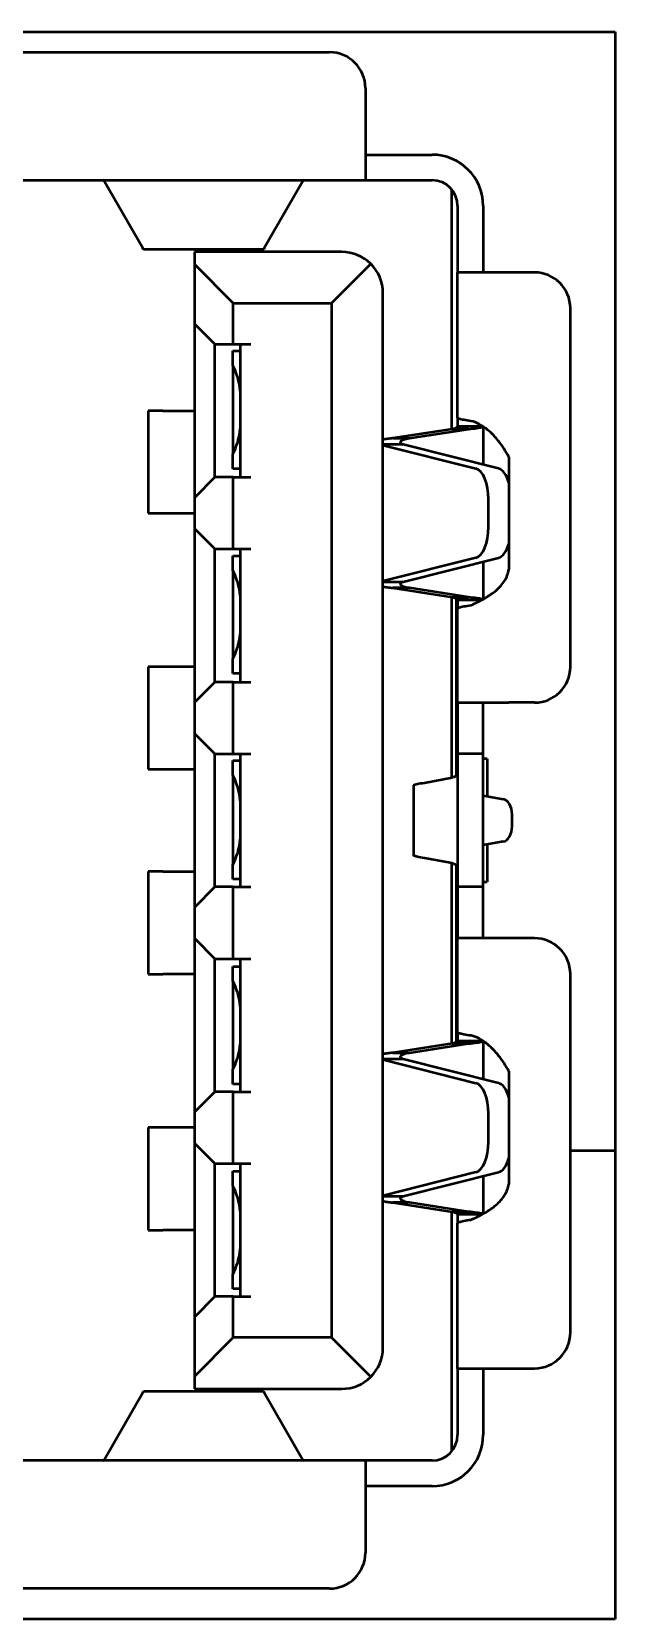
# Model space of a CAD drawing. Header units: millimetres. Extents: x 0 to 1863, y -9 to 1040.
# Drawn here: x 538.68 to 544.38, y 584.82 to 600.32 of the extents above; entities that cross this region are included whole.
import ezdxf

# ---------------------------------------------------------------- set-up
doc = ezdxf.new("R2010")
doc.units = ezdxf.units.MM
doc.header["$LTSCALE"] = 3.5
doc.layers.add('외형선(ISO)', color=7, linetype='Continuous', lineweight=50)

msp = doc.modelspace()

# ---------------------------------------------------------------- linework, layer by layer
at = {"layer": '외형선(ISO)'}
for p, q in [((527.7781, 600.3218), (544.3781, 600.3218)), ((544.3781, 600.3218), (544.3781, 584.8218)), ((530.4698, 600.1215), (541.5898, 600.1215)), ((541.9398, 599.7715), (541.9398, 599.3715)), ((541.9398, 599.3715), (541.9398, 598.8715)), ((541.9398, 599.1215), (542.5898, 599.1215)), ((537.4098, 598.8715), (541.9398, 598.8715)), ((539.7671, 598.2074), (539.3906, 598.8639)), ((541.3291, 598.8639), (540.9525, 598.2074)), ((541.9398, 598.8715), (542.5898, 598.8715)), ((542.7798, 598.784), (542.7798, 596.4411)), ((542.8398, 598.6215), (542.8398, 597.9715)), ((543.0898, 598.6215), (543.0898, 597.9715)), ((539.7754, 598.1983), (540.9443, 598.1983)), ((540.2698, 598.1715), (540.2698, 598.0515)), ((541.7098, 598.1715), (540.2698, 598.1715)), ((540.2698, 598.0515), (540.2698, 597.4715)), ((540.6498, 597.6715), (540.2698, 598.0515)), ((541.6098, 597.6715), (541.9927, 598.0544)), ((542.8398, 596.5535), (542.8398, 597.9715)), ((543.3398, 597.9715), (542.8398, 597.9715)), ((543.5898, 597.9715), (543.3398, 597.9715)), ((542.1098, 587.4715), (542.1098, 597.7715)), ((540.6498, 597.6715), (541.6098, 597.6715)), ((540.6498, 597.2715), (540.6498, 597.6715)), ((541.6098, 597.6715), (541.6098, 587.5715)), ((543.9398, 594.1215), (543.9398, 597.6215)), ((540.2698, 597.4715), (540.2698, 595.7715)), ((540.2698, 597.4715), (540.4698, 597.2715)), ((540.4698, 595.9715), (540.4698, 597.2715)), ((540.4698, 597.2715), (540.6498, 597.2715)), ((540.6498, 597.2715), (540.8198, 597.2715)), ((540.7198, 595.9715), (540.7198, 597.2715)), ((540.6448, 597.2057), (540.7198, 597.2057)), ((540.6448, 597.0637), (540.6448, 597.2057)), ((540.6448, 597.0637), (540.6448, 596.1977)), ((539.9611, 596.6215), (539.8176, 596.6215)), ((539.8176, 596.6215), (539.8176, 595.6215)), ((539.9611, 596.6215), (540.2698, 596.6215)), ((542.7862, 596.4421), (542.2081, 596.3524)), ((542.3688, 596.3524), (542.9469, 596.4421)), ((542.8666, 596.4421), (542.7862, 596.4421)), ((542.8398, 596.5535), (542.8398, 596.4706)), ((542.8398, 596.4706), (542.9648, 596.4706)), ((542.9469, 596.4421), (542.8666, 596.4421)), ((542.9648, 596.4706), (543.0846, 596.4706)), ((543.0898, 596.4672), (543.0898, 596.094)), ((542.1984, 596.2918), (542.1098, 596.2918)), ((542.1098, 596.2862), (543.0171, 596.0566)), ((542.3087, 596.2918), (542.1984, 596.2918)), ((542.2081, 596.3524), (542.2884, 596.3524)), ((542.2884, 596.3524), (542.3688, 596.3524)), ((543.2379, 596.0566), (542.3087, 596.2918)), ((540.6448, 596.0557), (540.6448, 596.1977)), ((543.3398, 596.1726), (543.3398, 595.0706)), ((540.7198, 596.0557), (540.6448, 596.0557)), ((540.4698, 595.9715), (540.2698, 595.7715)), ((540.6498, 595.9715), (540.4698, 595.9715)), ((540.6498, 595.9715), (540.8198, 595.9715)), ((540.6498, 595.2715), (540.6498, 595.9715)), ((540.2698, 595.7715), (540.2698, 595.4715)), ((543.1414, 595.4844), (543.1414, 595.7587)), ((539.8176, 595.6215), (539.9611, 595.6215)), ((539.9611, 595.6215), (540.2698, 595.6215)), ((540.2698, 595.4715), (540.2698, 593.7715)), ((540.2698, 595.4715), (540.4698, 595.2715)), ((540.4698, 593.9715), (540.4698, 595.2715)), ((540.4698, 595.2715), (540.6498, 595.2715)), ((540.6448, 595.0637), (540.6448, 595.2057)), ((540.6448, 595.2057), (540.7198, 595.2057)), ((540.6498, 595.2715), (540.8198, 595.2715)), ((540.7198, 593.9715), (540.7198, 595.2715)), ((540.6448, 595.0637), (540.6448, 594.1977)), ((543.0171, 595.1865), (542.1098, 594.9569)), ((542.3087, 594.9513), (543.2379, 595.1865)), ((543.0898, 595.1491), (543.0898, 594.7821)), ((542.1098, 594.9513), (542.1984, 594.9513)), ((542.1984, 594.9513), (542.3087, 594.9513)), ((542.2884, 594.8907), (542.2081, 594.8907)), ((542.2081, 594.8907), (542.7862, 594.801)), ((542.3688, 594.8907), (542.2884, 594.8907)), ((542.9469, 594.801), (542.3688, 594.8907)), ((542.7798, 594.802), (542.7798, 593.0391)), ((542.7862, 594.801), (542.8666, 594.801)), ((542.8264, 594.7864), (542.8264, 593.0549)), ((542.8398, 594.7725), (542.8398, 594.6896)), ((542.9648, 594.7725), (542.8398, 594.7725)), ((542.8666, 594.801), (542.9469, 594.801)), ((543.0722, 594.7725), (542.9648, 594.7725)), ((542.8398, 593.7715), (542.8398, 594.6896)), ((539.9611, 594.1215), (539.8176, 594.1215)), ((539.8176, 594.1215), (539.8176, 593.1215)), ((540.2698, 594.1215), (539.9611, 594.1215)), ((540.6448, 594.0557), (540.6448, 594.1977)), ((540.4698, 593.9715), (540.2698, 593.7715)), ((540.6498, 593.9715), (540.4698, 593.9715)), ((540.7198, 594.0557), (540.6448, 594.0557)), ((540.6498, 593.9715), (540.8198, 593.9715)), ((540.6498, 593.2715), (540.6498, 593.9715)), ((540.2698, 593.7715), (540.2698, 593.4715)), ((542.8398, 593.7715), (542.8398, 593.6215)), ((542.8398, 593.7715), (543.3398, 593.7715)), ((543.0898, 593.6215), (543.0898, 593.7715)), ((543.5898, 593.7715), (543.3398, 593.7715)), ((542.8398, 593.6215), (542.8398, 593.4215)), ((543.0898, 593.4215), (543.0898, 593.6215)), ((540.2698, 593.4715), (540.2698, 591.7715)), ((540.2698, 593.4715), (540.4698, 593.2715)), ((542.8398, 593.4215), (542.8398, 593.2715)), ((543.0898, 593.2715), (543.0898, 593.4215)), ((540.4698, 591.9715), (540.4698, 593.2715)), ((540.4698, 593.2715), (540.6498, 593.2715)), ((540.6448, 593.2057), (540.7198, 593.2057)), ((540.6448, 593.0637), (540.6448, 593.2057)), ((540.6498, 593.2715), (540.8198, 593.2715)), ((540.7198, 591.9715), (540.7198, 593.2715)), ((542.8398, 593.2215), (542.8264, 593.2215)), ((542.8398, 593.2715), (542.8398, 591.9715)), ((543.0898, 593.2715), (542.8398, 593.2715)), ((543.0898, 591.9715), (543.0898, 593.2715)), ((543.1264, 593.2215), (543.0898, 593.2215)), ((543.1264, 593.2215), (543.1264, 592.8575)), ((539.8176, 593.1215), (539.9611, 593.1215)), ((539.9611, 593.1215), (540.2698, 593.1215)), ((540.6448, 593.0637), (540.6448, 592.1886)), ((542.5157, 592.9897), (542.7868, 593.0405)), ((542.4097, 592.961), (542.4097, 592.2821)), ((543.0898, 592.8641), (543.2851, 592.8291)), ((543.3705, 592.5631), (543.3705, 592.68)), ((543.2851, 592.414), (543.0898, 592.379)), ((543.1264, 592.3856), (543.1264, 592.0215)), ((539.9611, 592.1215), (539.8176, 592.1215)), ((539.8176, 592.1215), (539.8176, 591.1215)), ((539.9611, 592.1215), (540.2698, 592.1215)), ((540.6448, 592.0465), (540.6448, 592.1886)), ((542.7868, 592.2026), (542.5157, 592.2534)), ((542.7798, 592.2039), (542.7798, 590.4411)), ((542.8264, 592.1882), (542.8264, 590.4567)), ((540.4698, 591.9715), (540.2698, 591.7715)), ((540.6498, 591.9715), (540.4698, 591.9715)), ((540.7198, 592.0465), (540.6448, 592.0465)), ((540.6498, 591.9715), (540.8198, 591.9715)), ((540.6498, 591.2715), (540.6498, 591.9715)), ((542.8264, 592.0215), (542.8398, 592.0215)), ((542.8398, 591.9715), (542.8398, 591.8215)), ((543.0898, 591.9715), (542.8398, 591.9715)), ((543.0898, 592.0215), (543.1264, 592.0215)), ((543.0898, 591.8215), (543.0898, 591.9715)), ((542.8398, 591.8215), (542.8398, 591.6215)), ((543.0898, 591.6215), (543.0898, 591.8215)), ((540.2698, 591.7715), (540.2698, 591.4715)), ((542.8398, 591.6215), (542.8398, 591.4715)), ((543.0898, 591.4715), (543.0898, 591.6215)), ((540.2698, 591.4715), (540.2698, 589.7715)), ((540.2698, 591.4715), (540.4698, 591.2715)), ((542.8398, 590.5535), (542.8398, 591.4715)), ((543.3398, 591.4715), (542.8398, 591.4715)), ((543.5898, 591.4715), (543.3398, 591.4715)), ((540.4698, 589.9715), (540.4698, 591.2715)), ((540.4698, 591.2715), (540.6498, 591.2715)), ((540.6448, 591.1965), (540.7198, 591.1965)), ((540.6448, 591.0545), (540.6448, 591.1965)), ((540.6498, 591.2715), (540.8198, 591.2715)), ((540.7198, 589.9715), (540.7198, 591.2715)), ((539.8176, 591.1215), (539.9611, 591.1215)), ((540.2698, 591.1215), (539.9611, 591.1215)), ((540.6448, 591.0545), (540.6448, 590.1886)), ((543.9398, 587.6215), (543.9398, 591.1215)), ((542.8398, 590.5535), (542.8398, 590.4706)), ((542.7862, 590.4421), (542.2081, 590.3524)), ((542.3688, 590.3524), (542.9469, 590.4421)), ((542.8666, 590.4421), (542.7862, 590.4421)), ((542.8398, 590.4706), (542.9648, 590.4706)), ((542.9469, 590.4421), (542.8666, 590.4421)), ((542.9648, 590.4706), (543.0846, 590.4706)), ((543.0898, 590.4672), (543.0898, 590.094)), ((542.1984, 590.2918), (542.1098, 590.2918)), ((542.1098, 590.2862), (543.0171, 590.0566)), ((542.3087, 590.2918), (542.1984, 590.2918)), ((542.2081, 590.3524), (542.2884, 590.3524)), ((542.2884, 590.3524), (542.3688, 590.3524)), ((543.2379, 590.0566), (542.3087, 590.2918)), ((540.6448, 590.0465), (540.6448, 590.1886)), ((543.3398, 590.1726), (543.3398, 589.0706)), ((540.4698, 589.9715), (540.2698, 589.7715)), ((540.6498, 589.9715), (540.4698, 589.9715)), ((540.7198, 590.0465), (540.6448, 590.0465)), ((540.6498, 589.9715), (540.8198, 589.9715)), ((540.6498, 589.2715), (540.6498, 589.9715)), ((539.9611, 589.6215), (539.8176, 589.6215)), ((539.8176, 589.6215), (539.8176, 588.6215)), ((540.2698, 589.6215), (539.9611, 589.6215)), ((540.2698, 589.7715), (540.2698, 589.4715)), ((543.1414, 589.4844), (543.1414, 589.7587)), ((540.2698, 589.4715), (540.4698, 589.2715)), ((540.2698, 589.4715), (540.2698, 587.7715)), ((544.3781, 589.3968), (543.9398, 589.3968)), ((540.4698, 587.9715), (540.4698, 589.2715)), ((540.4698, 589.2715), (540.6498, 589.2715)), ((540.6448, 589.0545), (540.6448, 589.1965)), ((540.6448, 589.1965), (540.7198, 589.1965)), ((540.6498, 589.2715), (540.8198, 589.2715)), ((540.7198, 587.9715), (540.7198, 589.2715)), ((543.0171, 589.1865), (542.1098, 588.9569)), ((542.3087, 588.9513), (543.2379, 589.1865)), ((540.6448, 589.0545), (540.6448, 588.1886)), ((543.0898, 589.1491), (543.0898, 588.7821)), ((542.1098, 588.9513), (542.1984, 588.9513)), ((542.1984, 588.9513), (542.3087, 588.9513)), ((542.2884, 588.8907), (542.2081, 588.8907)), ((542.2081, 588.8907), (542.7862, 588.801)), ((542.3688, 588.8907), (542.2884, 588.8907)), ((542.9469, 588.801), (542.3688, 588.8907)), ((542.7798, 588.802), (542.7798, 586.4591)), ((542.7862, 588.801), (542.8666, 588.801)), ((542.8398, 588.7725), (542.8398, 588.6896)), ((542.9648, 588.7725), (542.8398, 588.7725)), ((542.8666, 588.801), (542.9469, 588.801)), ((543.0722, 588.7725), (542.9648, 588.7725)), ((539.8176, 588.6215), (539.9611, 588.6215)), ((540.2698, 588.6215), (539.9611, 588.6215)), ((542.8398, 587.2715), (542.8398, 588.6896)), ((540.6448, 588.0465), (540.6448, 588.1886)), ((540.4698, 587.9715), (540.2698, 587.7715)), ((540.6498, 587.9715), (540.4698, 587.9715)), ((540.7198, 588.0465), (540.6448, 588.0465)), ((540.6498, 587.9715), (540.8198, 587.9715)), ((540.6498, 587.5715), (540.6498, 587.9715)), ((540.2698, 587.7715), (540.2698, 587.1915)), ((540.2698, 587.1915), (540.6498, 587.5715)), ((541.6098, 587.5715), (540.6498, 587.5715)), ((541.9927, 587.1887), (541.6098, 587.5715)), ((540.2698, 587.1915), (540.2698, 587.0715)), ((542.8398, 587.2715), (542.8398, 586.6215)), ((542.8398, 587.2715), (543.3398, 587.2715)), ((543.0898, 587.2715), (543.0898, 586.6215)), ((543.3398, 587.2715), (543.5898, 587.2715)), ((539.3906, 586.3791), (539.7671, 587.0357)), ((540.9443, 587.0448), (539.7754, 587.0448)), ((540.2698, 587.0715), (541.7098, 587.0715)), ((540.9525, 587.0357), (541.3291, 586.3791)), ((541.9398, 586.3715), (537.4098, 586.3715)), ((542.5898, 586.3715), (541.9398, 586.3715)), ((541.9398, 586.3715), (541.9398, 585.8715)), ((542.5898, 586.1215), (541.9398, 586.1215)), ((541.9398, 585.8715), (541.9398, 585.4715)), ((541.5898, 585.1215), (530.4698, 585.1215)), ((544.3781, 584.8218), (527.7781, 584.8218))]:
    msp.add_line(p, q, dxfattribs=at)
for centre, radius, start, end in [((541.5898, 599.7715), 0.35, 0, 90), ((542.5898, 598.6215), 0.5, 0, 90), ((542.5898, 598.6215), 0.25, 0, 90), ((541.7098, 597.7715), 0.4, 45.00001, 90), ((541.7098, 597.7715), 0.4, 0.00001, 45.00001), ((543.5898, 597.6215), 0.35, 0, 90), ((543.5898, 594.1215), 0.35, 270, 0), ((543.5898, 591.1215), 0.35, 0, 90), ((543.5898, 587.6215), 0.35, 270, 0), ((541.7098, 587.4715), 0.4, 315.00001, 0.00001), ((541.7098, 587.4715), 0.4, 270, 315.00001), ((542.5898, 586.6215), 0.5, 270, 0), ((542.5898, 586.6215), 0.25, 270, 0), ((541.5898, 585.4715), 0.35, 270, 0)]:
    msp.add_arc(centre, radius, start, end, dxfattribs=at)
for centre, major_axis, ratio, start_param, end_param in [((539.3856, 598.3638), (-0.0059, 0.5077), 0.1231351, 6.1085525, 6.2817456), ((541.3349, 598.3638), (0.0051, 0.5077), 0.1232735, 0.0012433, 0.1744362), ((540.4586, 596.7057), (0, -0.5), 0.5333333, 1.7740225, 2.3687547), ((540.4586, 596.5557), (0, -0.5), 0.5333333, 0.7728376, 1.3675698), ((543.0005, 595.7587), (0, 0.3), 0.4694716, 4.7123888, 6.1649042), ((543.2213, 595.7587), (0, 0.3), 0.4694716, 5.2832548, 6.1649042), ((543.0005, 595.4844), (0, -0.3), 0.4694716, 0.1182808, 1.5707962), ((543.2213, 595.4844), (0, -0.3), 0.4694716, 0.1182808, 0.9999302), ((540.4586, 594.7057), (0, -0.5), 0.5333333, 1.7740225, 2.3687547), ((540.4586, 594.5557), (0, -0.5), 0.5333333, 0.7728376, 1.3675698), ((540.4586, 592.7057), (0, -0.5), 0.5333333, 1.7740225, 2.3687547), ((543.274, 592.68), (0, 0.15), 0.6427876, 4.7123892, 6.1683481), ((540.4586, 592.5465), (0, -0.5), 0.5333333, 0.7728376, 1.3675698), ((543.274, 592.5631), (0, -0.15), 0.6427876, 0.1148375, 1.5707965), ((540.4586, 590.6965), (0, -0.5), 0.5333333, 1.7740225, 2.3687547), ((540.4586, 590.5465), (0, -0.5), 0.5333333, 0.7728376, 1.3675698), ((543.0005, 589.7587), (0, 0.3), 0.4694716, 4.7123888, 6.1649042), ((543.2213, 589.7587), (0, 0.3), 0.4694716, 5.2832548, 6.1649042), ((543.0005, 589.4844), (0, -0.3), 0.4694716, 0.1182808, 1.5707962), ((543.2213, 589.4844), (0, -0.3), 0.4694716, 0.1182808, 0.9999302), ((540.4586, 588.6965), (0, -0.5), 0.5333333, 1.7740225, 2.3687547), ((540.4586, 588.5465), (0, -0.5), 0.5333333, 0.7728376, 1.3675698), ((539.3856, 586.8793), (-0.0059, -0.5077), 0.1231351, 0.0014399, 0.1746329), ((541.3349, 586.8793), (0.0051, -0.5077), 0.1232735, 6.1087487, 6.2819417)]:
    msp.add_ellipse(centre, major_axis=major_axis, ratio=ratio, start_param=start_param, end_param=end_param, dxfattribs=at)
for points in [[(539.7754, 598.1983), (539.7726, 598.1983), (539.7699, 598.2013), (539.7671, 598.2074)], [(540.9525, 598.2074), (540.9498, 598.2013), (540.947, 598.1983), (540.9443, 598.1983)], [(539.7671, 587.0357), (539.7699, 587.0417), (539.7726, 587.0448), (539.7754, 587.0448)], [(540.9443, 587.0448), (540.947, 587.0448), (540.9498, 587.0417), (540.9525, 587.0357)]]:
    msp.add_open_spline(points, degree=3, dxfattribs=at)
for points, knots in [([(542.7862, 596.4421), (542.7974, 596.4453), (542.8071, 596.4484), (542.8151, 596.4516), (542.8231, 596.4548), (542.8294, 596.458), (542.8335, 596.4611), (542.8377, 596.4643), (542.8398, 596.4675), (542.8398, 596.4706)], [0, 0, 0, 0, 0.3333333, 0.3333333, 0.3333333, 0.6666667, 0.6666667, 0.6666667, 1, 1, 1, 1]), ([(542.9731, 596.5202), (542.9449, 596.5239), (542.9205, 596.5276), (542.9006, 596.5313), (542.8808, 596.535), (542.8655, 596.5387), (542.8553, 596.5424), (542.845, 596.5461), (542.8398, 596.5498), (542.8398, 596.5535)], [0, 0, 0, 0, 0.3333333, 0.3333333, 0.3333333, 0.6666667, 0.6666667, 0.6666667, 1, 1, 1, 1]), ([(542.9469, 596.4421), (542.9768, 596.4453), (543.0029, 596.4485), (543.0241, 596.4516), (543.0454, 596.4548), (543.0619, 596.4579), (543.073, 596.4611), (543.0811, 596.4634), (543.0863, 596.4657), (543.0886, 596.468)], [0, 0, 0, 0, 0.33333333, 0.33333333, 0.33333333, 0.66666667, 0.66666667, 0.66666667, 0.90909196, 0.90909196, 0.90909196, 0.90909196]), ([(543.3398, 596.1726), (543.3103, 596.2255), (543.2768, 596.2771), (543.2078, 596.3641), (543.1725, 596.4016), (543.1075, 596.4561), (543.0791, 596.4757), (543.0237, 596.5052), (542.9975, 596.515), (542.9731, 596.5202)], [-0.055806929, -0.055806929, -0.055806929, -0.055806929, -0.037717665, -0.037717665, -0.022208832, -0.022208832, -0.010860215, -0.010860215, -0.000001, -0.000001, -0.000001, -0.000001]), ([(542.2081, 596.3524), (542.189, 596.3502), (542.1712, 596.348), (542.1383, 596.3436), (542.1233, 596.3414), (542.1098, 596.3392)], [-0.068487242, -0.068487242, -0.068487242, -0.068487242, -0.061006558, -0.061006558, -0.053515119, -0.053515119, -0.053515119, -0.053515119]), ([(542.3688, 596.3524), (542.3471, 596.3474), (542.3286, 596.3424), (542.2998, 596.3323), (542.2897, 596.3273), (542.2787, 596.3171), (542.278, 596.3121), (542.2863, 596.3019), (542.2953, 596.2969), (542.3087, 596.2918)], [-0.034653558, -0.034653558, -0.034653558, -0.034653558, -0.02602396, -0.02602396, -0.017411294, -0.017411294, -0.00871435, -0.00871435, 0, 0, 0, 0]), ([(542.9731, 594.7229), (542.993, 594.7324), (543.0145, 594.7427), (543.0579, 594.7647), (543.0794, 594.7761), (543.1426, 594.8124), (543.1817, 594.8386), (543.2487, 594.8961), (543.2767, 594.9276), (543.3187, 594.9956), (543.333, 595.0318), (543.3398, 595.0706)], [-0.05025133, -0.05025133, -0.05025133, -0.05025133, -0.043032995, -0.043032995, -0.036440166, -0.036440166, -0.024067573, -0.024067573, -0.011820263, -0.011820263, -0.00000378, -0.00000378, -0.00000378, -0.00000378]), ([(542.1098, 594.9039), (542.1233, 594.9017), (542.1383, 594.8995), (542.1712, 594.8951), (542.189, 594.8929), (542.2081, 594.8907)], [-0.014956837, -0.014956837, -0.014956837, -0.014956837, -0.007481769, -0.007481769, -0.000001, -0.000001, -0.000001, -0.000001]), ([(542.3087, 594.9513), (542.2954, 594.9463), (542.2865, 594.9413), (542.278, 594.9312), (542.2786, 594.9262), (542.2892, 594.9161), (542.2994, 594.911), (542.3283, 594.9008), (542.3469, 594.8958), (542.3688, 594.8907)], [-0.034654572, -0.034654572, -0.034654572, -0.034654572, -0.026025562, -0.026025562, -0.017412301, -0.017412301, -0.008714768, -0.008714768, -0.000001, -0.000001, -0.000001, -0.000001]), ([(542.8398, 594.7725), (542.8398, 594.7756), (542.8377, 594.7788), (542.8335, 594.782), (542.8294, 594.7851), (542.8231, 594.7883), (542.8151, 594.7915), (542.8071, 594.7946), (542.7974, 594.7978), (542.7862, 594.801)], [0, 0, 0, 0, 0.3333333, 0.3333333, 0.3333333, 0.6666667, 0.6666667, 0.6666667, 1, 1, 1, 1]), ([(543.0832, 594.7784), (543.0805, 594.7796), (543.0771, 594.7808), (543.073, 594.782), (543.0619, 594.7851), (543.0454, 594.7883), (543.0241, 594.7915), (543.0029, 594.7946), (542.9768, 594.7978), (542.9469, 594.801)], [0.20886892, 0.20886892, 0.20886892, 0.20886892, 0.33333333, 0.33333333, 0.33333333, 0.66666667, 0.66666667, 0.66666667, 1, 1, 1, 1]), ([(542.8398, 594.6896), (542.8398, 594.6933), (542.845, 594.697), (542.8553, 594.7007), (542.8655, 594.7044), (542.8808, 594.7081), (542.9006, 594.7118), (542.9205, 594.7155), (542.9449, 594.7192), (542.9731, 594.7229)], [0, 0, 0, 0, 0.3333333, 0.3333333, 0.3333333, 0.6666667, 0.6666667, 0.6666667, 1, 1, 1, 1]), ([(542.8398, 593.0691), (542.8398, 593.066), (542.8378, 593.0628), (542.8337, 593.0596), (542.8297, 593.0564), (542.8237, 593.0532), (542.8158, 593.05), (542.8079, 593.0468), (542.7982, 593.0436), (542.7868, 593.0405)], [0, 0, 0, 0, 0.3333333, 0.3333333, 0.3333333, 0.6666667, 0.6666667, 0.6666667, 1, 1, 1, 1]), ([(542.4097, 592.961), (542.4097, 592.9627), (542.4109, 592.9644), (542.4132, 592.9661), (542.4186, 592.97), (542.4301, 592.974), (542.4474, 592.9779), (542.4647, 592.9818), (542.4878, 592.9857), (542.5157, 592.9897)], [0.51275113, 0.51275113, 0.51275113, 0.51275113, 0.6, 0.6, 0.6, 0.8, 0.8, 0.8, 1, 1, 1, 1]), ([(542.5157, 592.2534), (542.4877, 592.2574), (542.4647, 592.2613), (542.4474, 592.2652), (542.4301, 592.2691), (542.4186, 592.2731), (542.4132, 592.277), (542.4109, 592.2787), (542.4097, 592.2804), (542.4097, 592.2821)], [0, 0, 0, 0, 0.2, 0.2, 0.2, 0.4, 0.4, 0.4, 0.48710271, 0.48710271, 0.48710271, 0.48710271]), ([(542.7868, 592.2026), (542.7982, 592.1994), (542.8079, 592.1963), (542.8158, 592.1931), (542.8237, 592.1899), (542.8297, 592.1867), (542.8337, 592.1835), (542.8378, 592.1803), (542.8398, 592.1771), (542.8398, 592.1739)], [0, 0, 0, 0, 0.3333333, 0.3333333, 0.3333333, 0.6666667, 0.6666667, 0.6666667, 1, 1, 1, 1]), ([(542.9731, 590.5202), (542.9449, 590.5239), (542.9205, 590.5276), (542.9006, 590.5313), (542.8808, 590.535), (542.8655, 590.5387), (542.8553, 590.5424), (542.845, 590.5461), (542.8398, 590.5498), (542.8398, 590.5535)], [0, 0, 0, 0, 0.3333333, 0.3333333, 0.3333333, 0.6666667, 0.6666667, 0.6666667, 1, 1, 1, 1]), ([(542.7862, 590.4421), (542.7974, 590.4453), (542.8071, 590.4484), (542.8151, 590.4516), (542.8231, 590.4548), (542.8294, 590.458), (542.8335, 590.4611), (542.8377, 590.4643), (542.8398, 590.4675), (542.8398, 590.4706)], [0, 0, 0, 0, 0.3333333, 0.3333333, 0.3333333, 0.6666667, 0.6666667, 0.6666667, 1, 1, 1, 1]), ([(542.9469, 590.4421), (542.9768, 590.4453), (543.0029, 590.4485), (543.0241, 590.4516), (543.0454, 590.4548), (543.0619, 590.4579), (543.073, 590.4611), (543.0811, 590.4634), (543.0863, 590.4657), (543.0886, 590.468)], [0, 0, 0, 0, 0.33333333, 0.33333333, 0.33333333, 0.66666667, 0.66666667, 0.66666667, 0.90909197, 0.90909197, 0.90909197, 0.90909197]), ([(543.3398, 590.1726), (543.3103, 590.2255), (543.2768, 590.2771), (543.2078, 590.3641), (543.1725, 590.4016), (543.1075, 590.4561), (543.0791, 590.4757), (543.0237, 590.5052), (542.9975, 590.515), (542.9731, 590.5202)], [-0.055807369, -0.055807369, -0.055807369, -0.055807369, -0.037717665, -0.037717665, -0.022208832, -0.022208832, -0.010860215, -0.010860215, -0.000001, -0.000001, -0.000001, -0.000001]), ([(542.2081, 590.3524), (542.189, 590.3502), (542.1712, 590.348), (542.1383, 590.3436), (542.1233, 590.3414), (542.1098, 590.3392)], [-0.068487249, -0.068487249, -0.068487249, -0.068487249, -0.061006563, -0.061006563, -0.053515119, -0.053515119, -0.053515119, -0.053515119]), ([(542.3688, 590.3524), (542.3471, 590.3474), (542.3286, 590.3424), (542.2998, 590.3323), (542.2897, 590.3273), (542.2787, 590.3171), (542.278, 590.3121), (542.2863, 590.3019), (542.2953, 590.2969), (542.3087, 590.2918)], [-0.034653558, -0.034653558, -0.034653558, -0.034653558, -0.026023957, -0.026023957, -0.017411294, -0.017411294, -0.00871435, -0.00871435, 0, 0, 0, 0]), ([(542.9731, 588.7229), (542.993, 588.7324), (543.0145, 588.7427), (543.0579, 588.7647), (543.0794, 588.7761), (543.1426, 588.8124), (543.1817, 588.8386), (543.2487, 588.8961), (543.2767, 588.9276), (543.3187, 588.9956), (543.333, 589.0318), (543.3398, 589.0706)], [-0.050251208, -0.050251208, -0.050251208, -0.050251208, -0.043032893, -0.043032893, -0.036440082, -0.036440082, -0.024067523, -0.024067523, -0.011820247, -0.011820247, -0.000003779, -0.000003779, -0.000003779, -0.000003779]), ([(542.1098, 588.9039), (542.1233, 588.9017), (542.1383, 588.8995), (542.1712, 588.8951), (542.189, 588.8929), (542.2081, 588.8907)], [-0.014956837, -0.014956837, -0.014956837, -0.014956837, -0.007481769, -0.007481769, -0.000001, -0.000001, -0.000001, -0.000001]), ([(542.3087, 588.9513), (542.2954, 588.9463), (542.2865, 588.9413), (542.278, 588.9312), (542.2786, 588.9262), (542.2892, 588.9161), (542.2994, 588.911), (542.3283, 588.9008), (542.3469, 588.8958), (542.3688, 588.8907)], [-0.034654572, -0.034654572, -0.034654572, -0.034654572, -0.026025562, -0.026025562, -0.017412301, -0.017412301, -0.008714768, -0.008714768, -0.000001, -0.000001, -0.000001, -0.000001]), ([(542.8398, 588.7725), (542.8398, 588.7756), (542.8377, 588.7788), (542.8335, 588.782), (542.8294, 588.7851), (542.8231, 588.7883), (542.8151, 588.7915), (542.8071, 588.7946), (542.7974, 588.7978), (542.7862, 588.801)], [0, 0, 0, 0, 0.3333333, 0.3333333, 0.3333333, 0.6666667, 0.6666667, 0.6666667, 1, 1, 1, 1]), ([(542.8398, 588.6896), (542.8398, 588.6933), (542.845, 588.697), (542.8553, 588.7007), (542.8655, 588.7044), (542.8808, 588.7081), (542.9006, 588.7118), (542.9205, 588.7155), (542.9449, 588.7192), (542.9731, 588.7229)], [0, 0, 0, 0, 0.3333333, 0.3333333, 0.3333333, 0.6666667, 0.6666667, 0.6666667, 1, 1, 1, 1]), ([(543.0832, 588.7784), (543.0805, 588.7796), (543.0771, 588.7808), (543.073, 588.782), (543.0619, 588.7851), (543.0454, 588.7883), (543.0241, 588.7915), (543.0029, 588.7946), (542.9768, 588.7978), (542.9469, 588.801)], [0.20886892, 0.20886892, 0.20886892, 0.20886892, 0.33333333, 0.33333333, 0.33333333, 0.66666667, 0.66666667, 0.66666667, 1, 1, 1, 1])]:
    msp.add_open_spline(points, degree=3, knots=knots, dxfattribs=at)

doc.saveas('drawing.dxf')
